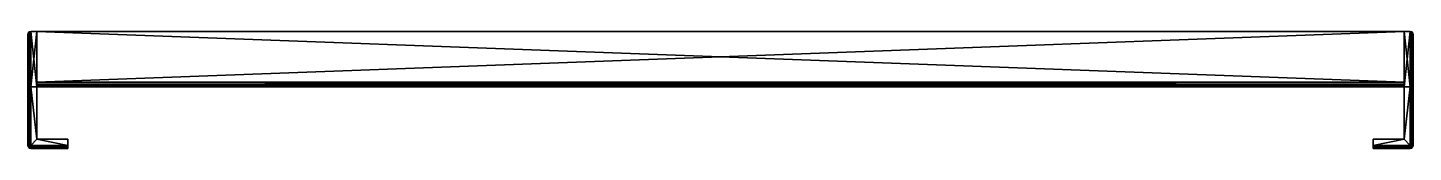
# Model space of a CAD drawing. Header units: centimetres. Extents: x -22.5 to 22.5, y -3.8 to 0.
import ezdxf

# ---------------------------------------------------------------- set-up
doc = ezdxf.new("R2010")
doc.units = ezdxf.units.CM
doc.header["$MEASUREMENT"] = 0
doc.layers.add('ALUMINIUM_FRAME', color=254, linetype='Continuous')
doc.layers.add('CAB_DOORS', color=31, linetype='Continuous')

msp = doc.modelspace()

# ---------------------------------------------------------------- meshes
at = {"layer": 'ALUMINIUM_FRAME', "color": 254}
mesh = msp.add_polyface(dxfattribs=at)
corners = [(-22.45, -3.75, 61.287), (-22.4, -3.7, 61.3), (-21.2, -3.75, 61.287), (-21.2, -3.7, 61.3), (-22.468, -3.768, 61.268), (-21.2, -3.787, 61.25), (-22.45, -3.787, 61.25), (-22.4, -3.8, 61.2), (-21.2, -3.8, 61.2), (-22.45, -3.787, 5.05), (-21.2, -3.787, 5.05), (-22.468, -3.768, 5.032), (-21.2, -3.75, 5.013), (-22.45, -3.75, 5.013), (-22.4, -3.7, 5), (-21.2, -3.7, 5), (-22.4, -3.8, 5.1), (-21.2, -3.8, 5.1), (-21.2, -3.5, 61.3), (-22.2, -3.5, 61.3), (-22.4, -1.8, 61.3), (-22.2, -1.8, 61.3), (-22.45, -1.787, 61.287), (-22.487, -1.75, 61.25), (-22.487, -3.75, 61.25), (-22.45, -1.787, 5.013), (-22.487, -1.75, 5.05), (-22.487, -3.75, 5.05), (-22.4, -1.8, 5), (-22.2, -3.5, 5), (-21.2, -3.5, 5), (-22.2, -1.8, 5), (-22.2, 0), (-22.2, 0, 66.3), (-22.2, -1.8), (-22.2, -1.8, 66.3), (-22.5, -1.7, 5.1), (-22.5, -3.7, 5.1), (-22.5, -3.7, 61.2), (-22.5, -1.7, 61.2), (-22.5, -1.7, 66.2), (-22.487, -1.75, 66.25), (-22.45, -1.787, 66.287), (-22.4, -1.8, 66.3), (-22.487, -0.05, 66.25), (-22.5, -0.1, 66.2), (-22.45, -0.013, 66.287), (-22.4, 0, 66.3), (-22.487, -0.05, 0.05), (-22.5, -0.1, 0.1), (-22.45, -0.013, 0.013), (-22.4, 0), (-22.487, -1.75, 0.05), (-22.5, -1.7, 0.1), (-22.45, -1.787, 0.013), (-22.4, -1.8), (22.45, -3.75, 61.287), (22.4, -3.7, 61.3), (21.2, -3.75, 61.287), (21.2, -3.7, 61.3), (22.468, -3.768, 61.268), (21.2, -3.787, 61.25), (22.45, -3.787, 61.25), (22.4, -3.8, 61.2), (21.2, -3.8, 61.2), (22.45, -3.787, 5.05), (21.2, -3.787, 5.05), (22.468, -3.768, 5.032), (21.2, -3.75, 5.013), (22.45, -3.75, 5.013), (22.4, -3.7, 5), (21.2, -3.7, 5), (22.4, -3.8, 5.1), (21.2, -3.8, 5.1), (21.2, -3.5, 61.3), (22.2, -3.5, 61.3), (22.4, -1.8, 61.3), (22.2, -1.8, 61.3), (22.45, -1.787, 61.287), (22.487, -1.75, 61.25), (22.487, -3.75, 61.25), (22.45, -1.787, 5.013), (22.487, -1.75, 5.05), (22.487, -3.75, 5.05), (22.4, -1.8, 5), (22.2, -3.5, 5), (21.2, -3.5, 5), (22.2, -1.8, 5), (22.2, 0), (22.2, 0, 66.3), (22.2, -1.8), (22.2, -1.8, 66.3), (22.5, -1.7, 5.1), (22.5, -3.7, 5.1), (22.5, -3.7, 61.2), (22.5, -1.7, 61.2), (22.5, -1.7, 66.2), (22.487, -1.75, 66.25), (22.45, -1.787, 66.287), (22.4, -1.8, 66.3), (22.487, -0.05, 66.25), (22.5, -0.1, 66.2), (22.45, -0.013, 66.287), (22.4, 0, 66.3), (22.487, -0.05, 0.05), (22.5, -0.1, 0.1), (22.45, -0.013, 0.013), (22.4, 0), (22.487, -1.75, 0.05), (22.5, -1.7, 0.1), (22.45, -1.787, 0.013), (22.4, -1.8)]
mesh.append_faces([[corners[k] for k in face] for face in [(2, 1, 3), (7, 5, 8), (14, 12, 15), (10, 16, 17), (1, 22, 20), (23, 4, 24), (13, 28, 25), (18, 29, 30), (8, 10, 17), (26, 37, 27), (24, 37, 38), (6, 16, 9), (23, 38, 39), (23, 40, 41), (22, 41, 42), (20, 42, 43), (44, 40, 45), (46, 41, 44), (47, 42, 46), (48, 45, 49), (50, 44, 48), (51, 46, 50), (52, 49, 53), (54, 48, 52), (55, 50, 54), (26, 53, 36), (25, 52, 26), (28, 54, 25), (33, 51, 32), (32, 55, 34), (34, 28, 31), (35, 47, 33), (21, 43, 35), (7, 17, 16), (58, 57, 59), (63, 61, 64), (70, 68, 71), (66, 72, 73), (57, 78, 76), (79, 60, 80), (69, 84, 81), (74, 85, 86), (64, 66, 73), (82, 93, 83), (80, 93, 94), (62, 72, 65), (79, 94, 95), (79, 96, 97), (78, 97, 98), (76, 98, 99), (100, 96, 101), (102, 97, 100), (103, 98, 102), (104, 101, 105), (106, 100, 104), (107, 102, 106), (108, 105, 109), (110, 104, 108), (111, 106, 110), (82, 109, 92), (81, 108, 82), (84, 110, 81), (89, 107, 88), (88, 111, 90), (90, 84, 87), (91, 103, 89), (77, 99, 91), (63, 73, 72)]], dxfattribs={"vtx0": -1, "color": 254})
mesh.append_faces([[corners[k] for k in face] for face in [(20, 19, 1), (22, 4, 23), (32, 21, 33), (6, 11, 4), (15, 29, 14), (45, 36, 49), (76, 75, 57), (78, 60, 79), (88, 77, 89), (62, 67, 60), (71, 85, 70), (101, 92, 105)]], dxfattribs={"vtx0": -1, "vtx1": -1, "color": 254})
mesh.append_faces([[corners[k] for k in face] for face in [(32, 31, 21), (45, 39, 36), (88, 87, 77), (101, 95, 92)]], dxfattribs={"vtx0": -1, "vtx1": -1, "vtx2": -1, "color": 254})
mesh.append_faces([[corners[k] for k in face] for face in [(4, 2, 5), (11, 10, 12), (19, 3, 1), (11, 25, 26), (3, 30, 15), (2, 15, 12), (5, 12, 10), (15, 2, 3), (31, 19, 21), (39, 37, 36), (60, 58, 61), (67, 66, 68), (75, 59, 57), (67, 81, 82), (59, 86, 71), (58, 71, 68), (61, 68, 66), (71, 58, 59), (87, 75, 77), (95, 93, 92)]], dxfattribs={"vtx0": -1, "vtx2": -1, "color": 254})
mesh.append_faces([[corners[k] for k in face] for face in [(0, 1, 2), (0, 2, 4), (6, 4, 5), (6, 5, 7), (9, 10, 11), (13, 11, 12), (13, 12, 14), (9, 16, 10), (18, 3, 19), (0, 22, 1), (0, 4, 22), (13, 25, 11), (27, 11, 26), (14, 28, 13), (19, 29, 18), (18, 30, 3), (29, 19, 31), (36, 37, 26), (27, 37, 24), (27, 24, 11), (9, 11, 6), (7, 16, 6), (24, 38, 23), (39, 40, 23), (23, 41, 22), (22, 42, 20), (41, 40, 44), (42, 41, 46), (43, 42, 47), (44, 45, 48), (46, 44, 50), (47, 46, 51), (48, 49, 52), (50, 48, 54), (51, 50, 55), (52, 53, 26), (54, 52, 25), (55, 54, 28), (47, 51, 33), (51, 55, 32), (55, 28, 34), (43, 47, 35), (20, 43, 21), (8, 17, 7), (31, 28, 29), (30, 29, 15), (38, 37, 39), (56, 57, 58), (56, 58, 60), (62, 60, 61), (62, 61, 63), (65, 66, 67), (69, 67, 68), (69, 68, 70), (65, 72, 66), (74, 59, 75), (56, 78, 57), (56, 60, 78), (69, 81, 67), (83, 67, 82), (70, 84, 69), (75, 85, 74), (74, 86, 59), (85, 75, 87), (92, 93, 82), (83, 93, 80), (83, 80, 67), (65, 67, 62), (63, 72, 62), (80, 94, 79), (95, 96, 79), (79, 97, 78), (78, 98, 76), (97, 96, 100), (98, 97, 102), (99, 98, 103), (100, 101, 104), (102, 100, 106), (103, 102, 107), (104, 105, 108), (106, 104, 110), (107, 106, 111), (108, 109, 82), (110, 108, 81), (111, 110, 84), (103, 107, 89), (107, 111, 88), (111, 84, 90), (99, 103, 91), (76, 99, 77), (64, 73, 63), (87, 84, 85), (86, 85, 71), (94, 93, 95)]], dxfattribs={"vtx1": -1, "color": 254})
mesh.append_faces([[corners[k] for k in face] for face in [(8, 5, 10), (5, 2, 12), (24, 4, 11), (28, 14, 29), (64, 61, 66), (61, 58, 68), (80, 60, 67), (84, 70, 85)]], dxfattribs={"vtx1": -1, "vtx2": -1, "color": 254})
mesh.append_faces([[corners[k] for k in face] for face in [(20, 21, 19), (32, 34, 31), (21, 35, 33), (45, 40, 39), (36, 53, 49), (76, 77, 75), (88, 90, 87), (77, 91, 89), (101, 96, 95), (92, 109, 105)]], dxfattribs={"vtx2": -1, "color": 254})
at = {"layer": 'CAB_DOORS', "color": 31}
mesh = msp.add_polyface(dxfattribs=at)
corners = [(22.2, -1.8, 66.15), (22.2, -1.8, 0.15), (22.2, -1.789, 66.207), (22.2, -1.789, 0.093), (22.2, -1.756, 66.256), (22.2, -1.756, 0.044), (22.2, -1.707, 66.289), (22.2, -1.707, 0.011), (22.2, -1.65, 66.3), (22.2, -1.65), (22.2, 0, 66.3), (22.2, 0), (-22.2, -1.789, 0.093), (-22.2, -1.756, 0.044), (-22.2, -1.8, 0.15), (-22.2, -1.8, 66.15), (-22.2, -1.789, 66.207), (-22.2, -1.756, 66.256), (-22.2, -1.707, 66.289), (-22.2, -1.707, 0.011), (-22.2, -1.65), (-22.2, -1.65, 66.3), (-22.2, 0), (-22.2, 0, 66.3)]
mesh.append_faces([[corners[k] for k in face] for face in [(10, 9, 11), (3, 13, 5), (1, 12, 3), (1, 15, 14), (2, 15, 0), (4, 16, 2), (6, 17, 4), (5, 19, 7), (7, 20, 9), (8, 18, 6), (11, 20, 22), (8, 23, 21), (10, 22, 23)]], dxfattribs={"vtx0": -1, "color": 31})
mesh.append_faces([[corners[k] for k in face] for face in [(21, 19, 18)]], dxfattribs={"vtx0": -1, "vtx1": -1, "color": 31})
mesh.append_faces([[corners[k] for k in face] for face in [(2, 1, 3), (4, 3, 5), (6, 5, 7), (8, 7, 9), (12, 15, 16), (13, 16, 17), (19, 17, 18), (21, 20, 19), (21, 22, 20)]], dxfattribs={"vtx0": -1, "vtx2": -1, "color": 31})
mesh.append_faces([[corners[k] for k in face] for face in [(0, 1, 2), (12, 13, 3), (14, 12, 1), (0, 15, 1), (16, 15, 2), (17, 16, 4), (18, 17, 6), (13, 19, 5), (19, 20, 7), (21, 18, 8), (9, 20, 11), (10, 23, 8), (14, 15, 12), (11, 22, 10)]], dxfattribs={"vtx1": -1, "color": 31})
mesh.append_faces([[corners[k] for k in face] for face in [(10, 8, 9), (8, 6, 7), (6, 4, 5), (4, 2, 3), (19, 13, 17), (13, 12, 16)]], dxfattribs={"vtx1": -1, "vtx2": -1, "color": 31})
mesh.append_faces([[corners[k] for k in face] for face in [(21, 23, 22)]], dxfattribs={"vtx2": -1, "color": 31})

doc.saveas('drawing.dxf')
